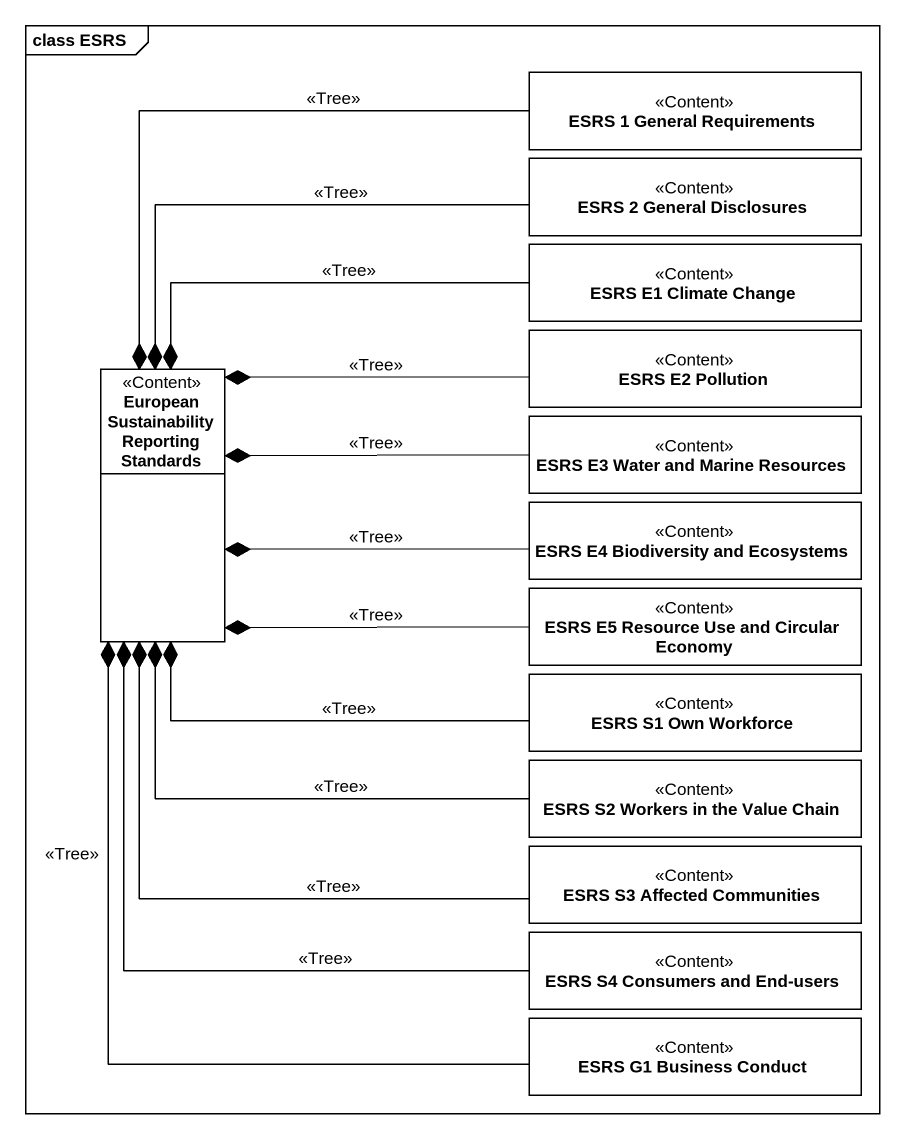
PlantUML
@startuml
mainframe class ESRS
hide circle
hide empty members
class "ESRS 1 General Requirements" as ESRS_1_General_Requirements <<Content>>
class "ESRS 2 General Disclosures" as ESRS_2_General_Disclosures <<Content>>
class "ESRS E1 Climate Change" as ESRS_E1_Climate_Change <<Content>>
class "ESRS E2 Pollution" as ESRS_E2_Pollution <<Content>>
class "European Sustainability Reporting Standards" as European_Sustainability <<Content>>
class "ESRS E3 Water and Marine Resources" as ESRS_E3_Water_and_Marine <<Content>>
class "ESRS E4 Biodiversity and Ecosystems" as ESRS_E4_Biodiversity_and <<Content>>
class "ESRS E5 Resource Use and Circular Economy" as ESRS_E5_Resource_Use_and <<Content>>
class "ESRS S1 Own Workforce" as ESRS_S1_Own_Workforce <<Content>>
class "ESRS S2 Workers in the Value Chain" as ESRS_S2_Workers_in_the <<Content>>
class "ESRS S3 Affected Communities" as ESRS_S3_Affected_Communities <<Content>>
class "ESRS S4 Consumers and End-users" as ESRS_S4_Consumers_and_End <<Content>>
class "ESRS G1 Business Conduct" as ESRS_G1_Business_Conduct <<Content>>
European_Sustainability *-up- ESRS_1_General_Requirements : <<Tree>>
European_Sustainability *-right- ESRS_2_General_Disclosures : <<Tree>>
European_Sustainability *-right- ESRS_E1_Climate_Change : <<Tree>>
European_Sustainability *-right- ESRS_E2_Pollution : <<Tree>>
European_Sustainability *-right- ESRS_E3_Water_and_Marine : <<Tree>>
European_Sustainability *-right- ESRS_E4_Biodiversity_and : <<Tree>>
European_Sustainability *-right- ESRS_E5_Resource_Use_and : <<Tree>>
European_Sustainability *-right- ESRS_S1_Own_Workforce : <<Tree>>
European_Sustainability *-right- ESRS_S2_Workers_in_the : <<Tree>>
European_Sustainability *-- ESRS_S3_Affected_Communities : <<Tree>>
European_Sustainability *-- ESRS_S4_Consumers_and_End : <<Tree>>
European_Sustainability *-- ESRS_G1_Business_Conduct : <<Tree>>
@enduml
